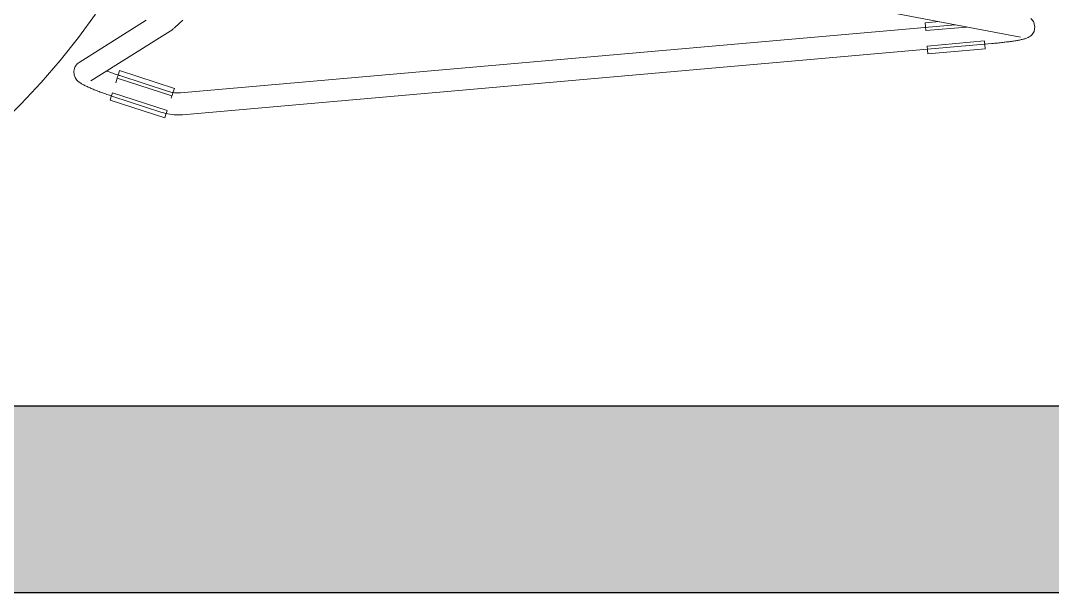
# Model space of a CAD drawing. Header units: millimetres. Extents: x 155927 to 295199, y -4084 to 97293.
# Drawn here: x 227939 to 228504, y 23406 to 23719 of the extents above; entities that cross this region are included whole.
import ezdxf

# ---------------------------------------------------------------- set-up
doc = ezdxf.new("R2010")
doc.units = ezdxf.units.MM
doc.header["$MEASUREMENT"] = 0
for name, color, linetype, lineweight in [('A-WALL-PATT', 7, 'CONTINUOUS', 9), ('I-FURN', 8, 'CONTINUOUS', 9), ('I-WALL', 7, 'CONTINUOUS', 9)]:
    doc.layers.add(name, color=color, linetype=linetype, lineweight=lineweight)

msp = doc.modelspace()

# ---------------------------------------------------------------- hatches: boundary and pattern name
at = {"layer": 'A-WALL-PATT'}
msp.add_hatch(color=256, dxfattribs=at).paths.add_polyline_path([(226452.83, 23405.61), (230738.83, 23405.61), (230738.83, 23507.61), (226452.83, 23507.61)], flags=0)

# ---------------------------------------------------------------- linework, layer by layer
at = {"layer": 'I-FURN'}
for p, q in [((228387.75, 23728.42), (228487.04, 23709.61)), ((227970.82, 23709.4), (227980.26, 23722.32)), ((228007.97, 23718.87), (227971.21, 23695.84)), ((228026.43, 23717.44), (228026.84, 23717.81)), ((228026.84, 23717.81), (228027.25, 23718.19)), ((228027.25, 23718.19), (228027.67, 23718.58)), ((228027.67, 23718.58), (228028.11, 23718.99)), ((228442.58, 23718.16), (228434.68, 23717.47)), ((228494.03, 23718.26), (228492.71, 23719.84)), ((228494.03, 23718.26), (228494.86, 23715.51)), ((227977.58, 23685.67), (228021.16, 23712.98)), ((228021.16, 23712.98), (228021.49, 23713.19)), ((228021.49, 23713.19), (228021.74, 23713.37)), ((228021.74, 23713.37), (228021.97, 23713.55)), ((228021.97, 23713.55), (228022.19, 23713.72)), ((228022.19, 23713.72), (228022.42, 23713.9)), ((228022.42, 23713.9), (228022.65, 23714.09)), ((228022.65, 23714.09), (228022.89, 23714.29)), ((228022.89, 23714.29), (228023.14, 23714.51)), ((228023.14, 23714.51), (228023.41, 23714.74)), ((228023.41, 23714.74), (228023.69, 23714.98)), ((228023.69, 23714.98), (228023.98, 23715.24)), ((228023.98, 23715.24), (228024.29, 23715.51)), ((228024.29, 23715.51), (228024.61, 23715.8)), ((228024.61, 23715.8), (228024.95, 23716.1)), ((228024.95, 23716.1), (228025.3, 23716.41)), ((228025.3, 23716.41), (228025.67, 23716.74)), ((228025.67, 23716.74), (228026.04, 23717.09)), ((228026.04, 23717.09), (228026.43, 23717.44)), ((228451.16, 23716.42), (228026.82, 23679.14)), ((228434.86, 23715.42), (228434.68, 23717.47)), ((228435.04, 23713.36), (228434.86, 23715.42)), ((228435.06, 23713.24), (228457.54, 23715.21)), ((228494.38, 23712.75), (228493.34, 23711.1)), ((228494.86, 23715.51), (228494.38, 23712.75)), ((227960.88, 23696.87), (227970.82, 23709.4)), ((228467.21, 23707.55), (228435.8, 23704.79)), ((228467.22, 23707.42), (228467.4, 23705.36)), ((228475.08, 23706.5), (228474.34, 23706.43)), ((228475.81, 23706.58), (228475.08, 23706.5)), ((228476.54, 23706.66), (228475.81, 23706.58)), ((228477.26, 23706.74), (228476.54, 23706.66)), ((228477.97, 23706.83), (228477.26, 23706.74)), ((228478.66, 23706.91), (228477.97, 23706.83)), ((228479.35, 23707), (228478.66, 23706.91)), ((228480.03, 23707.08), (228479.35, 23707)), ((228480.69, 23707.17), (228480.03, 23707.08)), ((228481.34, 23707.26), (228480.69, 23707.17)), ((228481.97, 23707.35), (228481.34, 23707.26)), ((228482.59, 23707.44), (228481.97, 23707.35)), ((228483.2, 23707.53), (228482.59, 23707.44)), ((228483.78, 23707.62), (228483.2, 23707.53)), ((228484.35, 23707.72), (228483.78, 23707.62)), ((228484.9, 23707.81), (228484.35, 23707.72)), ((228485.44, 23707.9), (228484.9, 23707.81)), ((228485.95, 23708), (228485.44, 23707.9)), ((228486.45, 23708.09), (228485.95, 23708)), ((228486.92, 23708.19), (228486.45, 23708.09)), ((228487.38, 23708.28), (228486.92, 23708.19)), ((228487.83, 23708.38), (228487.38, 23708.28)), ((228488.25, 23708.48), (228487.83, 23708.38)), ((228488.67, 23708.59), (228488.25, 23708.48)), ((228489.07, 23708.69), (228488.67, 23708.59)), ((228489.46, 23708.81), (228489.07, 23708.69)), ((228489.86, 23708.93), (228489.46, 23708.81)), ((228490.26, 23709.08), (228489.86, 23708.93)), ((228490.69, 23709.24), (228490.26, 23709.08)), ((228491.17, 23709.46), (228490.69, 23709.24)), ((228491.73, 23709.76), (228491.17, 23709.46)), ((228492.43, 23710.24), (228491.73, 23709.76)), ((228493.34, 23711.1), (228492.43, 23710.24)), ((228027.87, 23667.18), (228471.19, 23706.13)), ((228435.99, 23702.6), (228435.81, 23704.66)), ((228436.17, 23700.56), (228435.99, 23702.6)), ((228467.58, 23703.32), (228436.17, 23700.56)), ((228467.4, 23705.36), (228467.58, 23703.32)), ((228471.35, 23706.14), (228471.19, 23706.13)), ((228472.1, 23706.21), (228471.35, 23706.14)), ((228472.85, 23706.28), (228472.1, 23706.21)), ((228473.6, 23706.35), (228472.85, 23706.28)), ((228474.34, 23706.43), (228473.6, 23706.35)), ((227950.44, 23684.75), (227960.88, 23696.87)), ((227970.08, 23694.95), (227971.21, 23695.84)), ((227968.86, 23693.21), (227968.27, 23690.99)), ((227968.27, 23690.99), (227968.45, 23689.01)), ((227970.08, 23694.95), (227968.86, 23693.21)), ((227986.46, 23691.03), (227987.09, 23690.8)), ((227987.09, 23690.8), (227987.72, 23690.57)), ((227987.72, 23690.57), (227988.37, 23690.33)), ((227988.37, 23690.33), (227989.03, 23690.09)), ((227989.03, 23690.09), (227989.69, 23689.86)), ((227989.69, 23689.86), (227990.37, 23689.62)), ((227990.37, 23689.62), (227991.05, 23689.39)), ((227992.76, 23689.36), (227993.39, 23691.31)), ((228023.4, 23681.62), (227993.39, 23691.31)), ((227939.52, 23673.05), (227950.44, 23684.75)), ((227968.45, 23689.01), (227968.97, 23687.63)), ((227968.97, 23687.63), (227969.54, 23686.72)), ((227969.54, 23686.72), (227970.05, 23686.09)), ((227970.05, 23686.09), (227970.52, 23685.63)), ((227970.52, 23685.63), (227970.95, 23685.26)), ((227970.95, 23685.26), (227971.35, 23684.94)), ((227971.35, 23684.94), (227971.74, 23684.67)), ((227971.74, 23684.67), (227972.13, 23684.41)), ((227972.13, 23684.41), (227972.52, 23684.17)), ((227972.52, 23684.17), (227972.92, 23683.93)), ((227972.92, 23683.93), (227973.33, 23683.7)), ((227991.05, 23689.39), (227991.73, 23689.16)), ((227992.06, 23687.17), (227991.25, 23684.69)), ((227991.73, 23689.16), (227992.42, 23688.93)), ((227992.09, 23687.27), (228022.09, 23677.58)), ((227992.13, 23687.39), (227992.76, 23689.36)), ((227992.42, 23688.93), (227993.11, 23688.7)), ((227993.11, 23688.7), (227993.44, 23688.59)), ((228020.26, 23679.88), (227993.44, 23688.59)), ((227973.33, 23683.7), (227973.75, 23683.47)), ((227973.75, 23683.47), (227974.19, 23683.24)), ((227974.19, 23683.24), (227974.65, 23683.02)), ((227974.65, 23683.02), (227975.12, 23682.78)), ((227975.12, 23682.78), (227975.62, 23682.55)), ((227975.62, 23682.55), (227976.13, 23682.32)), ((227976.13, 23682.32), (227976.65, 23682.08)), ((227976.65, 23682.08), (227977.2, 23681.84)), ((227977.2, 23681.84), (227977.76, 23681.6)), ((227977.76, 23681.6), (227978.34, 23681.35)), ((227978.34, 23681.35), (227978.93, 23681.1)), ((227978.93, 23681.1), (227979.54, 23680.85)), ((227979.54, 23680.85), (227980.17, 23680.6)), ((227980.17, 23680.6), (227980.81, 23680.35)), ((227980.81, 23680.35), (227981.46, 23680.1)), ((227981.46, 23680.1), (227982.13, 23679.84)), ((227982.13, 23679.84), (227982.81, 23679.59)), ((227982.81, 23679.59), (227983.49, 23679.33)), ((227983.49, 23679.33), (227984.19, 23679.08)), ((227984.19, 23679.08), (227984.9, 23678.83)), ((227984.9, 23678.83), (227985.62, 23678.57)), ((227985.62, 23678.57), (227986.34, 23678.32)), ((227986.34, 23678.32), (227987.07, 23678.07)), ((227988.81, 23677.11), (227989.44, 23679.08)), ((228019.49, 23669.51), (227989.48, 23679.2)), ((228020.28, 23679.87), (228020.26, 23679.88)), ((228020.91, 23679.68), (228020.28, 23679.87)), ((228021.55, 23679.52), (228020.91, 23679.68)), ((228022.2, 23679.38), (228021.55, 23679.52)), ((228022.77, 23679.67), (228022.13, 23677.7)), ((228022.85, 23679.26), (228022.2, 23679.38)), ((228023.4, 23681.62), (228022.77, 23679.67)), ((228023.51, 23679.18), (228022.85, 23679.26)), ((228024.17, 23679.11), (228023.51, 23679.18)), ((228024.83, 23679.08), (228024.17, 23679.11)), ((228025.49, 23679.07), (228024.83, 23679.08)), ((228026.16, 23679.09), (228025.49, 23679.07)), ((228026.82, 23679.13), (228026.16, 23679.09)), ((227928.15, 23661.8), (227939.52, 23673.05)), ((227987.07, 23678.07), (227987.8, 23677.82)), ((227987.8, 23677.82), (227988.54, 23677.57)), ((227988.18, 23675.16), (227988.81, 23677.11)), ((228018.18, 23665.47), (227988.18, 23675.16)), ((227988.54, 23677.57), (227989.28, 23677.33)), ((227989.28, 23677.33), (227989.73, 23677.18)), ((227989.73, 23677.18), (228016.55, 23668.47)), ((228022.06, 23677.48), (228021.69, 23676.32)), ((228016.55, 23668.47), (228017.64, 23668.14)), ((228017.64, 23668.14), (228018.75, 23667.85)), ((228018.81, 23667.42), (228018.18, 23665.47)), ((228018.75, 23667.85), (228019.86, 23667.61)), ((228019.45, 23669.39), (228018.81, 23667.42)), ((228019.86, 23667.61), (228020.99, 23667.41)), ((228020.99, 23667.41), (228022.12, 23667.26)), ((228022.12, 23667.26), (228023.26, 23667.15)), ((228023.26, 23667.15), (228024.4, 23667.09)), ((228024.4, 23667.09), (228025.54, 23667.07)), ((228025.54, 23667.07), (228026.68, 23667.1)), ((228026.68, 23667.1), (228027.82, 23667.18)), ((228027.82, 23667.18), (228027.87, 23667.18))]:
    msp.add_line(p, q, dxfattribs=at)
at = {"layer": 'I-WALL', "lineweight": 30}
for p, q in [((230738.83, 23507.61), (226452.83, 23507.61)), ((226452.83, 23405.61), (230738.83, 23405.61))]:
    msp.add_line(p, q, dxfattribs=at)

doc.saveas('drawing.dxf')
